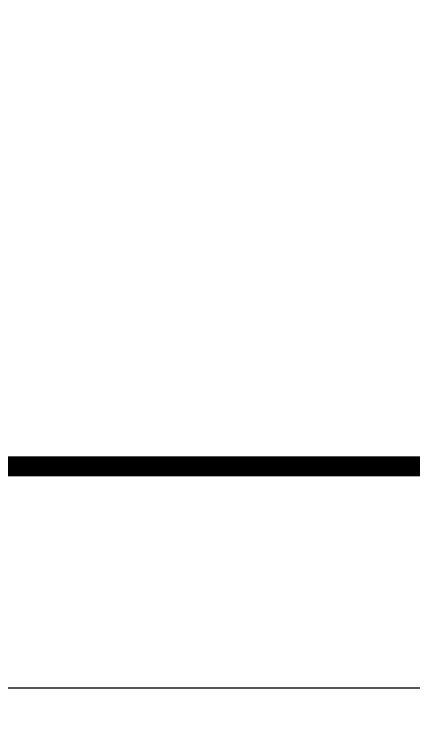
# Model space of a CAD drawing. Extents: x 23317406 to 24383751, y 42324270 to 43451021.
# Drawn here: x 24016907 to 24020508, y 43282446 to 43288896 of the extents above; entities that cross this region are included whole.
import ezdxf

# ---------------------------------------------------------------- set-up
doc = ezdxf.new("R2010")
doc.units = 0
doc.header["$MEASUREMENT"] = 0
doc.layers.add('FRAME', color=7, linetype='CONTINUOUS')
doc.layers.add('墙', color=7, linetype='CONTINUOUS')

msp = doc.modelspace()

# ---------------------------------------------------------------- linework, layer by layer
at = {"layer": 'FRAME'}
msp.add_lwpolyline([(23899660.94955, 43282820.72709), (23899660.94955, 43451020.72709), (24137460.94955, 43451020.72709), (24137460.94955, 43282820.72709)], close=True, dxfattribs=at)
at = {"layer": 'FRAME', "const_width": 180}
msp.add_lwpolyline([(23904660.94955, 43284820.72709), (23904660.94955, 43449020.72709), (24135460.94955, 43449020.72709), (24135460.94955, 43284820.72709)], close=True, dxfattribs=at)
at = {"layer": '墙', "ltscale": 5000}
for start, end in [(67.1172342395, 67.1172342395), (66.2587266313, 66.2587266313), (64.4772342395, 64.4772342395), (64.9387266313, 64.9387266313)]:
    msp.add_arc((23850578.58196, 42857442.58139), 533172.67138, start, end, dxfattribs=at)
at = {"layer": '墙'}
for centre, start, end in [((23850634.74669, 42857737.27781), 79.4743453394, 79.4743453394), ((23850639.30178, 42857736.37231), 78.1227654233, 78.1227654233), ((23850644.55659, 42857735.23786), 77.5606287088, 77.5606287088), ((23850649.0789, 42857734.18074), 76.2090487927, 76.2090487927)]:
    msp.add_arc(centre, 530172.67138, start, end, dxfattribs=at)

doc.saveas('drawing.dxf')
